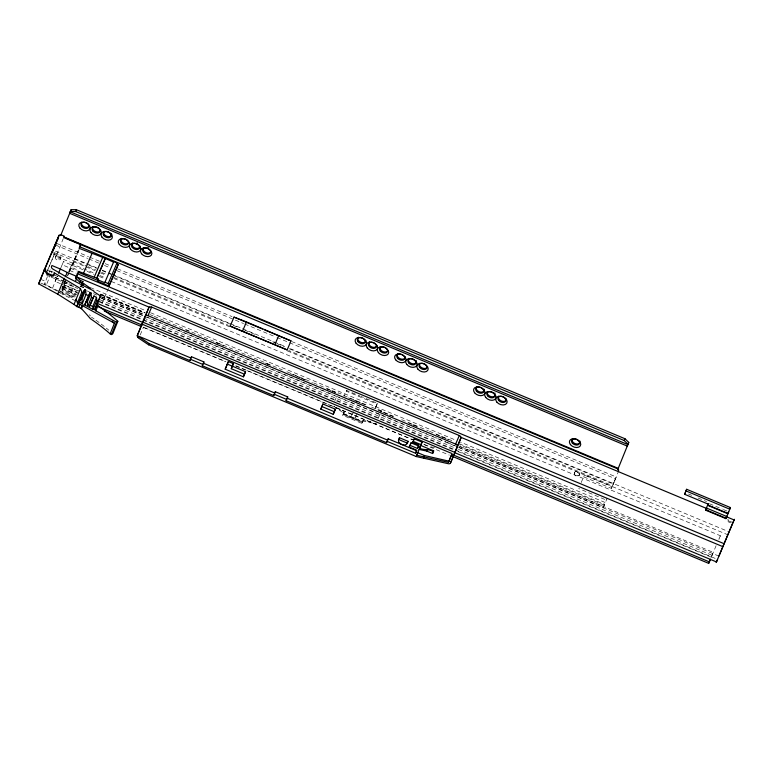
<?xml version="1.0" encoding="UTF-8"?>
<svg xmlns="http://www.w3.org/2000/svg" width="773" height="773" viewBox="0 0 773 773"><rect width="100%" height="100%" fill="white"/><g stroke="black" fill="none" stroke-linecap="round" stroke-linejoin="round"><path stroke-width="0.58" stroke-dasharray="3.87 2.9" d="M342.758 415.41L344.777 410.415L342.787 415.352L361.88 423.391L363.175 420.377L370.818 421.836M361.88 423.391L363.89 418.406L363.552 419.208M458.505 447.181L603.191 507.581L605.249 502.547L460.37 442.059M75.31 294.919L61.956 289.344L65.715 280.01M337.666 407.989L344.053 412.396L343.241 414.318L362.363 422.3L362.585 421.652L343.463 413.671M604.225 505.088L459.539 444.717M46.602 272.55L54.738 253.486L47.279 270.869M58.487 290.957L44.235 284.551L47.665 276.077M49.134 272.386L50.226 269.738M55.434 257.138L55.946 255.873M73.106 263.39L56.081 256.278L63.396 238.248M56.738 290.948L46.39 284.966L49.607 277.005M51.211 273.024L52.023 271.033M60.362 259.197A2.677 1.961 22 0 0 57.337 256.095A2.677 1.961 22 0 0 55.994 259.206A2.677 1.961 22 0 0 60.362 259.197L60.874 257.931A2.677 1.961 22 0 0 57.849 254.829A2.677 1.961 22 0 0 56.506 257.94A2.677 1.961 22 0 0 60.874 257.931M60.507 283.672L55.047 281.391L56.342 278.193M52.612 288.049L57.308 276.415M83.107 269.787L63.473 261.593L62.178 264.791L77.455 271.168M67.493 275.623L68.372 273.429M62.091 290.416L65.116 283.179L62.091 290.416L75.773 296.127M78.517 249.988L71.396 267.371L79.03 270.56M79.252 249.36L73.184 264.376L94.277 273.188M75.551 300.871L61.917 293.943L66.642 282.261M60.487 291.865L69.686 295.711L73.706 285.749M337.975 393.554L338.284 392.79L344.449 395.361L344.14 396.124L346.575 390.413L359.793 395.931M346.575 390.413L346.265 391.177L377.108 404.047L374.982 408.994L377.408 403.293L360.894 396.394M363.175 420.377L362.866 421.13L375.968 423.633L376.277 422.87M377.108 404.047L377.408 403.293M381.147 411.574L381.456 410.811L375.291 408.241M574.349 473.182L574.658 472.419M579.286 475.24A2.677 1.961 22 0 0 576.252 472.139A2.677 1.961 22 0 0 574.919 475.26A2.677 1.961 22 0 0 579.286 475.24L579.595 474.477A2.677 1.961 22 0 0 576.561 471.375A2.677 1.961 22 0 0 575.218 474.496A2.677 1.961 22 0 0 579.595 474.477M611.433 488.41L612.119 486.719L584.359 475.134L583.673 476.825L611.433 488.41L613.685 483.067M614.864 480.236L618.593 471.144M111.36 281.488L720.378 535.737L718.938 539.293M716.098 545.699L711.199 557.468M614.632 480.796L616.226 476.989L292.233 341.734M614.854 480.333L614.052 482.265M711.334 557.091L713.247 552.347L458.891 446.176M69.116 271.632L78.382 250.017M613.656 483.212L614.149 481.956M711.286 557.198L457.461 451.413M613.907 482.526L612.593 485.715L288.59 350.449M69.56 271.449L74.971 258.762L85.484 263.158M56.081 256.278L56.555 255.177L53.163 253.757M44.235 284.551L39.336 282.416M55.047 281.391L57.424 275.855M60.748 268.105L63.473 261.593M65.029 280.261L63.241 284.416L78.827 290.919M63.289 286.252L61.956 289.344M65.521 280.879L64.623 282.966L77.744 288.455M67.763 275.642L69.116 272.502M102.026 303.258L103.727 299.296M104.239 298.098L108.51 288.136M140.203 334.941L143.498 327.269A2.406 1.643 23.2 0 1 143.16 327.105M334.68 401.226L337.028 395.737M334.091 406.917L334.438 406.105M351.271 415.449L352.101 413.516M353.599 411.758L352.353 414.666A2.338 1.594 23.2 0 0 351.483 416.753A2.338 1.594 23.2 0 0 354.546 418.029A2.338 1.594 23.2 0 0 355.367 415.922M355.59 417.246L357.252 413.381M376.093 423.005L375.746 423.807L373.881 423.527M378.123 418.57L381.456 410.811M581.161 482.584L584.359 475.134M603.22 507.513L607.095 498.421L606.409 500.112L578.658 488.526M718.948 539.061L720.378 535.737M727.731 520.103L728.118 519.205M343.241 414.26L343.55 413.565L362.672 421.546L362.363 422.242M434.552 447.683L428.696 446.33L423.131 444.011M69.686 295.711L75.387 297.673M688.492 493.995L691.68 495.329M698.077 497.996L706.599 501.551M709.459 503.735L722.311 509.098M723.383 509.552L727.673 511.34M56.187 243.186L88.48 256.665M89.591 257.138L99.611 261.322M105.176 263.641L109.631 265.497M117.428 268.753L232.103 316.63M55.414 244.993L87.707 258.472M88.818 258.936L98.838 263.12M104.403 265.439L108.858 267.303M116.655 270.56L243.582 323.549M244.693 324.013L275.864 337.028M276.985 337.492L615.453 478.796M86.605 263.622L96.625 267.806M102.2 270.135L111.109 273.855M112.22 274.318L229.166 323.133M230.277 323.607L241.418 328.254M242.529 328.718L285.971 346.855M290.426 348.71L728.147 531.447M55.463 251.148L87.745 264.627M88.866 265.091L96.654 268.347M102.22 270.676L113.36 275.323M114.472 275.787L238.055 327.385M244.741 330.168L256.984 335.279M272.569 341.792L275.913 343.183M277.024 343.647L284.822 346.903M289.276 348.758L613.269 484.024M53.666 252.375L87.069 266.318M88.18 266.782L95.978 270.038M101.543 272.357L105.998 274.222M113.786 277.478L228.47 325.346M73.735 261.728L84.866 266.376M85.977 266.84L94.876 270.56M100.442 272.879L106.007 275.198M113.795 278.454L229.513 326.766M287.382 350.923L726.91 534.414M99.823 275.497L106.49 278.28M87.098 271.362L94.026 274.347M99.34 276.473L104.906 278.802M69.609 270.463L76.285 273.246M53.608 272.251L49.549 271.197M90.383 287.604L146.097 310.862M150.561 312.727L454.795 439.74M100.751 294.049L145.334 312.659M149.788 314.524L153.131 315.915M154.242 316.389L282.406 369.89M286.86 371.745L312.495 382.451M313.606 382.915L338.13 393.148M343.695 395.476L365.987 404.781M371.562 407.11L396.076 417.343M401.651 419.671L428.397 430.832M429.508 431.305L454.031 441.538M459.597 443.866L604.476 504.344M57.946 276.599L54.603 275.207L57.898 276.657M83.542 287.285L80.208 285.894L83.494 287.343M100.239 294.252L144.754 312.833M185.935 330.032L189.269 331.424M215.976 342.574L219.319 343.966M220.431 344.429L225.996 346.758M264.946 363.02L270.511 365.339M290.542 373.707L293.885 375.098M294.996 375.562L300.562 377.881L297.18 376.548M301.673 378.345L307.239 380.674M327.269 389.032L330.612 390.433L327.23 389.09M331.723 390.896L337.289 393.215M348.42 397.863L351.754 399.255M352.865 399.718L360.662 402.975M361.774 403.438L365.107 404.83L361.725 403.496M378.47 410.405L381.804 411.796M382.915 412.27L388.481 414.589L385.099 413.255M389.592 415.053L392.935 416.444L389.553 415.111M408.511 422.947L411.854 424.348M412.966 424.812L418.531 427.131M436.339 434.571L448.582 439.682M100.19 294.31L144.706 312.891M215.938 342.632L219.271 344.024M267.129 364.006L270.463 365.397M301.634 378.403L307.19 380.731M331.675 390.945L337.241 393.273M355.049 400.704L360.614 403.033M412.917 424.87L418.483 427.189M440.745 436.484L448.533 439.731M80.034 286.281L83.368 287.672M101.176 295.102L144.58 313.229M55.028 277.352L61.695 280.135M62.806 280.599L69.473 283.382M101.688 296.832L143.913 314.456M460.408 446.591L603.703 506.412M54.902 277.526L63.801 281.237M64.391 281.459L71.618 284.57M86.653 290.754L89.397 291.923M93.446 293.682L96.722 295.054M101.118 296.793L144.522 314.92M46.728 275.275L50.071 276.666M51.182 277.13L75.667 287.353M101.263 298.04L145.778 316.621M146.889 317.085L334.97 395.602M336.091 396.076L349.444 401.651M350.556 402.115L379.495 414.193M380.606 414.657L386.171 416.976M387.283 417.439L409.535 426.735M410.656 427.198L416.222 429.527M417.333 429.991L437.363 438.349M438.475 438.813L446.263 442.069M447.383 442.533L457.394 446.717M101.553 298.388L143.846 316.041M144.957 316.505L454.775 445.847M459.239 447.712L717.788 555.652M99.968 299.75L457.23 448.891M458.341 449.355L712.097 555.294M61.598 284.126L77.967 290.957M62.584 285.952L77.754 292.291M99.311 301.277L142.3 319.239M143.411 319.703L454.34 449.5M455.461 449.963L716.465 558.937M62.362 286.474L76.827 292.513M99.089 301.808L456.35 450.949M63.376 287.218L78.121 293.373M40.602 279.295L45.53 281.362L45.114 282.338A2.677 1.961 22 0 0 46.39 284.966M61.753 287.991L76.218 294.03M62.169 288.783L76.633 294.822M74.904 297.016L60.429 290.967L59.821 292.494L74.285 298.533M144.609 327.733L225.938 361.687M235.968 365.871L413.101 439.818M143.285 327.337L225.648 361.716M235.668 365.9L245.679 370.083M246.8 370.547L331.385 405.864M335.83 407.719L412.627 439.779M423.759 444.427L449.355 455.113M343.115 414.473L362.237 422.464M46.844 269.893L52.091 272.724M57.782 291.547L61.917 293.943M333.714 406.24L343.743 413.149M52.95 253.244L54.062 255.177M731.364 521.485A2.135 1.459 23.2 0 1 728.707 520.857A2.135 1.459 23.2 0 1 728.388 518.828M731.413 522.133A2.135 1.459 23.2 0 1 728.321 521.756A2.135 1.459 23.2 0 1 728.427 519.466M91.436 317.133A155.073 113.592 22 0 1 94.161 318.978M95.949 320.235A155.073 113.592 22 0 1 100.345 323.443M101.215 324.1A155.073 113.592 22 0 1 104.626 326.747M106.307 328.1A155.073 113.592 22 0 1 108.79 330.158M89.378 314.727A186.341 132.801 57.4 0 1 90.412 315.925M71.522 264.859L68.768 271.526L71.522 264.859"/><path stroke-width="1.16" d="M81.716 285.198L82.895 281.556L80.537 280.57L76.43 276.599L77.6 273.797M96.722 278.116L78.595 271.42L78.266 272.241L97.91 280.444L97.562 281.256L109.032 286.039L118.124 264.714L116.994 262.984L113.776 261.641L104.742 282.715L98.161 279.961L98.509 279.159L96.722 278.116L105.196 258.356L79.088 248.326L80.798 244.345L63.773 237.243L64.246 236.132L60.854 234.721L59.096 235.253L44.312 269.748L46.853 274L51.791 276.058L53.347 275.816L54.525 273.014L80.46 288.532L81.822 292.107L83.02 292.764L79.3 301.972L82.315 303.625L86.035 294.426L85.619 289.981L84.74 289.498L83.02 292.764M118.124 264.714L109.032 286.039M618.593 471.144L618.41 468.032L617.637 469.829L628.758 442.398L624.971 438.735L76.421 209.734L71.193 209.628L70.42 211.425L75.648 211.531L624.197 440.533L627.985 444.204L628.758 442.398M79.851 246.693L80.063 246.133L79.774 246.79L707.353 508.789M718.9 556.116L734.35 519.292L716.242 562.483L717.576 559.401M44.312 269.748L44.66 268.907L47.201 273.149L52.129 275.217L53.695 274.975L53.347 275.816M80.46 288.532L74.024 304.456L57.772 294.175L38.65 283.836L44.747 268.753M59.096 235.253L38.65 283.836M55.414 244.993L58.545 237.34L57.782 239.147M60.652 235.581L71.193 209.628M46.853 274L47.201 273.149M51.791 276.058L52.129 275.217M54.187 273.864L54.525 273.014M58.593 273.236L60.304 269.004L51.936 265.516L51.549 266.414A2.677 1.961 22 0 0 52.825 269.043L68.353 278.019L93.794 290.948L94.035 291.836A155.073 113.592 22 0 1 100.461 295.972L94.924 309.316A1.343 0.899 34.5 0 0 95.765 310.804L116.472 322.196L117.834 321.278A155.073 113.592 22 0 0 97.929 305.76L97.717 305.596A1.401 0.908 43.9 0 1 97.369 305.2A1.353 0.879 43.7 0 1 97.098 304.533A1.304 0.85 43.4 0 1 97.147 304.147M57.772 294.175L64.207 278.251M65.444 276.628L67.154 272.405L60.304 269.004M79.948 246.461L80.798 244.345M82.585 283.053L79.88 282.116L75.657 278.406L78.595 271.42M75.493 281.324L76.392 279.111M81.59 284.783L82.895 281.556M82.769 285.643L83.619 283.546L90.325 288.203M117.834 321.278L112.829 333.665L111.467 334.583L110.143 333.849L114.443 323.22L77.474 302.89L81.822 292.107M110.143 333.849A152.561 111.756 22 0 0 90.383 318.669A183.433 130.724 57.4 0 0 81.503 308.727A3.981 2.831 57.4 0 0 81.03 308.282L76.711 306.456L78.247 302.649M77.01 306.736L78.575 302.852M79.3 301.972L84.74 289.498M82.315 303.625L81.899 299.19L85.619 289.981M78.788 307.422L80.073 304.253M81.03 308.282L82.238 305.306M81.503 308.727L83.146 304.649M84.672 304.929L90.112 292.455L90.992 292.938L91.407 297.383L87.687 306.581L84.672 304.929L90.112 292.455M87.687 306.581L87.272 302.146L90.992 292.938M89.117 307.374L93.977 295.982L96.509 297.373L96.78 300.339L93.06 309.538L89.117 307.374L93.977 295.982M93.06 309.538L92.789 306.581L96.509 297.373M104.742 282.715L104.944 282.203L108.172 283.546L109.302 285.276M113.776 261.641L113.563 262.144L105.196 258.356M111.467 334.583L116.472 322.196M137.633 337.009A2.406 1.575 43.2 0 1 137.285 335.878L137.304 335.637A2.406 1.643 23.2 0 1 137.372 335.356L148.812 307.693A2.406 1.643 23.2 0 1 151.643 307.103L459.297 435.537A2.406 1.643 23.2 0 1 460.901 437.991L450.533 462.93L460.901 437.991M137.372 335.356L148.812 307.693M450.292 463.298A2.406 1.643 23.2 0 1 448.253 463.703L416.318 456.553L148.571 344.777L149.073 343.521L137.304 335.637L190.989 358.044L191.511 356.749L203.908 361.919L203.386 363.223L274.811 393.042L275.333 391.737L287.73 396.916L287.208 398.211L387.631 440.137L388.162 438.832L416.647 450.717L415.565 453.239L387.08 441.344L386.548 442.658L286.126 400.733L286.648 399.438L274.251 394.259L273.729 395.563L202.304 365.745L202.826 364.441L190.429 359.271L189.907 360.566L149.073 343.521M225.204 369.214L228.364 361.561L233.398 363.658L232.373 366.189L245.563 371.697L243.427 376.818L225.204 369.214L228.364 361.561M244.481 374.219L231.291 368.711L232.315 366.18L227.281 364.083M320.805 409.12L322.94 403.999L335.376 409.197L334.322 411.796L333.24 414.309L320.805 409.12L322.94 403.999M409.275 447.074L409.97 445.345L417.488 448.485L418.57 445.963L411.052 442.823L409.275 447.074L416.792 450.215L415.565 453.239M410.357 444.552L411.052 442.823M412.724 442.427L413.159 441.354L421.005 444.63L422.087 442.117L414.241 438.842L412.724 442.427L418.889 445.006L417.488 448.485M413.806 439.914L414.241 438.842M451.616 454.65L448.485 462.341L416.821 455.297L419.053 449.451L426.648 451.026L432.59 453.509L433.682 450.872L420.734 445.461C415.835 451.519 431.392 447.915 433.18 452.041L432.59 453.509M419.652 447.982L422.087 442.117M416.318 456.553L416.821 455.297M419.169 449.5L419.758 448.031M423.807 458.06L424.329 456.775M426.648 451.026L427.247 449.557M448.485 462.341L452.06 453.567L141.923 324.09M727.895 513.774L707.537 505.281L708.029 504.064L684.598 494.276L686.656 489.29L730.446 507.571L727.924 513.697M726.91 516.219L725.895 518.625L705.536 510.132L707.672 504.972M725.895 518.625L728.05 513.407L707.691 504.904M452.698 456.505L708.677 563.372L710.445 559.15M56.187 243.186L55.569 244.712M94.924 309.316L100.461 295.972M706.551 507.716L705.536 510.132M728.746 511.784L728.205 513.108M708.271 503.571L707.846 504.605M55.241 245.418L54.825 246.432M54.815 246.529L55.202 245.592M54.593 246.993L53.868 248.722M54.013 248.462L54.419 247.495M53.617 249.408L53.231 250.307L53.646 249.264M52.554 251.911L52.873 251.157M75.648 211.531L76.421 209.734M75.657 278.406L76.43 276.599M83.436 273.439L91.919 253.689M79.88 282.116L80.537 280.57M94.258 277.082L102.741 257.332M96.838 278.454L105.312 258.704M95.765 310.814L97.929 305.76M108.172 283.546L116.994 262.984M136.647 243.785L137.111 242.712M147.749 248.423L148.213 247.341M145.14 316.244A2.406 1.643 23.2 0 1 147.981 315.655L151.643 307.103M189.907 360.566L191.511 356.749M202.304 365.745L203.908 361.919M230.161 326.129L234.026 317.123L246.5 321.926L291.015 340.922L287.15 349.918L230.161 326.129L287.15 349.918M242.635 330.931L246.5 321.926M231.291 368.711L233.398 363.658M243.427 376.818L245.563 371.697M274.956 344.42L278.821 335.424M273.729 395.563L275.333 391.737M286.126 400.733L287.73 396.916M333.24 414.309L335.376 409.197M386.548 442.658L388.162 438.832M398.713 439.537L399.486 437.74L408.096 441.335L407.323 443.132A4.677 3.189 23.2 0 1 401.747 444.494A4.677 3.189 23.2 0 1 398.713 439.537L407.323 443.132M416.715 455.249L417.797 452.736L424.464 455.519L448.987 461.172M423.933 456.756L424.464 455.519M433.18 452.041L433.682 450.872M457.239 446.533A2.406 1.643 23.2 0 0 455.626 444.089L459.297 435.537M624.197 440.533L624.971 438.735M684.598 494.276L685.293 492.662M686.656 489.29L685.96 490.903L729.751 509.185L730.446 507.571M708.677 563.372L710.223 559.768M97.562 281.256L98.509 279.159M82.527 285.353L83.619 283.546M63.985 236.973L618.226 468.351M64.864 238.045L617.985 468.96M706.406 508.006L726.765 516.499M726.262 516.683L734.06 519.939M705.71 509.707L726.06 518.2M234.026 317.123L262.52 329.018M264.714 329.936L291.015 340.922M77.397 273.71L723.895 543.612M67.154 272.405L76.508 276.299M76.363 276.763L149.827 307.432M460.766 437.238L722.658 546.569M147.981 315.655L455.626 444.089M142.773 322.109L454.862 452.398M96.664 303.18L143.401 322.689M454.968 452.765L716.455 561.932M98.268 306.765L141.681 324.892M453.307 454.988L709.285 561.855M451.558 454.737L453.519 455.548M104.336 311.075L141.063 326.409M321.858 406.521L334.294 411.719M86.035 294.426L88.393 295.721M91.407 297.383L92.837 298.165M96.78 300.339L98.248 301.141M81.02 298.707L81.899 299.19M86.392 301.663L87.272 302.146M90.267 305.19L92.789 306.581M138.792 338.236L148.571 344.777M76.711 306.456L74.024 304.456M76.092 299.267L77.474 302.89M374.093 342.951A4.213 2.87 23.2 0 1 374.934 348.198A4.213 2.87 23.2 0 1 368.47 345.087A4.213 2.87 23.2 0 1 373.494 342.661M89.349 225.871A4.213 2.87 23.2 0 1 84.701 227.03A4.213 2.87 23.2 0 1 81.455 223.068M81.58 222.634A4.213 2.87 23.2 0 1 81.793 222.238M100.567 230.074A4.213 2.87 23.2 0 1 95.494 231.542A4.213 2.87 23.2 0 1 92.895 226.866M151.15 251.186A4.213 2.87 23.2 0 1 146.377 252.781A4.213 2.87 23.2 0 1 143.256 248.384M143.469 247.988A4.213 2.87 23.2 0 1 143.778 247.64M140.068 246.085A4.213 2.87 23.2 0 1 134.966 248.027A4.213 2.87 23.2 0 1 132.676 243.002M128.608 242.751A4.213 2.87 23.2 0 1 122.984 242.935A4.213 2.87 23.2 0 1 121.574 238.364M387.66 350.894A4.213 2.87 23.2 0 1 382.316 351.251A4.213 2.87 23.2 0 1 380.316 346.864M376.886 345.434A4.213 2.87 23.2 0 1 372.122 347.019A4.213 2.87 23.2 0 1 369.001 342.623M369.214 342.226A4.213 2.87 23.2 0 1 369.523 341.879M365.813 340.333A4.213 2.87 23.2 0 1 360.711 342.265A4.213 2.87 23.2 0 1 358.421 337.241M416.241 362.344A4.213 2.87 23.2 0 1 410.695 363.097A4.213 2.87 23.2 0 1 408.994 358.363M416.135 360.469A4.213 2.87 23.2 0 1 416.309 360.962M427.131 367.378A4.213 2.87 23.2 0 1 422.087 367.88A4.213 2.87 23.2 0 1 419.575 363.735M405.284 356.807A4.213 2.87 23.2 0 1 400.801 358.972A4.213 2.87 23.2 0 1 397.37 354.469M397.583 354.073A4.213 2.87 23.2 0 1 397.892 353.725M506.441 399.042A4.213 2.87 23.2 0 1 501.648 401.09A4.213 2.87 23.2 0 1 498.74 396.298M495.193 395.303A4.213 2.87 23.2 0 1 490.546 396.462A4.213 2.87 23.2 0 1 487.299 392.5M487.425 392.056A4.213 2.87 23.2 0 1 487.637 391.66M494.817 392.955A4.213 2.87 23.2 0 1 495.078 393.428M484.159 389.283A4.213 2.87 23.2 0 1 479.753 391.93A4.213 2.87 23.2 0 1 476.535 387.031M579.982 441.122A4.213 2.87 23.2 0 1 575.895 443.847A4.213 2.87 23.2 0 1 572.146 439.267M572.368 438.871A4.213 2.87 23.2 0 1 572.667 438.523M111.621 233.765A4.213 2.87 23.2 0 1 107.215 236.403A4.213 2.87 23.2 0 1 103.997 231.504M141.855 325.617A2.406 1.643 23.2 0 1 141.894 324.824M138.28 337.82A2.503 1.643 43.2 0 1 137.633 337.009M408.096 441.335A4.677 3.189 23.2 0 1 407.158 442.591M399.226 438.755A4.677 3.189 23.2 0 1 399.486 437.74M455.316 451.596A2.406 1.643 23.2 0 1 454.939 451.867M112.075 321.181A152.561 111.756 22 0 1 114.443 323.22M70.266 211.792L69.647 213.3L627.222 446.079L627.84 444.562L70.266 211.792M358.044 341.734A4.213 2.87 23.2 0 0 364.991 342.71A4.213 2.87 23.2 0 0 360.933 337.627A4.213 2.87 23.2 0 0 358.044 341.734M356.179 343.338A5.952 4.049 23.2 0 0 366.006 344.71A5.952 4.049 23.2 0 0 360.266 337.53A5.952 4.049 23.2 0 0 356.179 343.338M367.281 347.966A5.952 4.049 23.2 0 0 377.108 349.348A5.952 4.049 23.2 0 0 371.369 342.168A5.952 4.049 23.2 0 0 367.281 347.966M81.716 226.373A4.213 2.87 23.2 0 0 88.673 227.349A4.213 2.87 23.2 0 0 84.605 222.266A4.213 2.87 23.2 0 0 81.716 226.373M92.818 231.011A4.213 2.87 23.2 0 0 99.775 231.987A4.213 2.87 23.2 0 0 95.707 226.904A4.213 2.87 23.2 0 0 92.818 231.011M103.92 235.649A4.213 2.87 23.2 0 0 110.877 236.625A4.213 2.87 23.2 0 0 106.809 231.542A4.213 2.87 23.2 0 0 103.92 235.649M102.065 237.243A5.952 4.049 23.2 0 0 111.882 238.625A5.952 4.049 23.2 0 0 106.152 231.446A5.952 4.049 23.2 0 0 102.065 237.243M90.963 232.615A5.952 4.049 23.2 0 0 100.78 233.987A5.952 4.049 23.2 0 0 95.05 226.808A5.952 4.049 23.2 0 0 90.963 232.615M79.861 227.977A5.952 4.049 23.2 0 0 89.678 229.349A5.952 4.049 23.2 0 0 83.948 222.18A5.952 4.049 23.2 0 0 79.861 227.977M143.401 252.124A4.213 2.87 23.2 0 0 150.349 253.1A4.213 2.87 23.2 0 0 146.29 248.017A4.213 2.87 23.2 0 0 143.401 252.124M132.299 247.495A4.213 2.87 23.2 0 0 139.246 248.462A4.213 2.87 23.2 0 0 135.188 243.389A4.213 2.87 23.2 0 0 132.299 247.495M121.197 242.857A4.213 2.87 23.2 0 0 128.144 243.833A4.213 2.87 23.2 0 0 124.086 238.751A4.213 2.87 23.2 0 0 121.197 242.857M141.546 253.728A5.952 4.049 23.2 0 0 151.363 255.1A5.952 4.049 23.2 0 0 145.624 247.92A5.952 4.049 23.2 0 0 141.546 253.728M130.444 249.09A5.952 4.049 23.2 0 0 140.261 250.471A5.952 4.049 23.2 0 0 134.521 243.292A5.952 4.049 23.2 0 0 130.444 249.09M119.342 244.461A5.952 4.049 23.2 0 0 129.159 245.833A5.952 4.049 23.2 0 0 123.419 238.654A5.952 4.049 23.2 0 0 119.342 244.461M380.239 351A4.213 2.87 23.2 0 0 387.196 351.976A4.213 2.87 23.2 0 0 383.137 346.893A4.213 2.87 23.2 0 0 380.239 351M378.384 352.604A5.952 4.049 23.2 0 0 388.21 353.976A5.952 4.049 23.2 0 0 382.471 346.806A5.952 4.049 23.2 0 0 378.384 352.604M419.72 367.484A4.213 2.87 23.2 0 0 426.667 368.46A4.213 2.87 23.2 0 0 422.609 363.378A4.213 2.87 23.2 0 0 419.72 367.484M408.617 362.846A4.213 2.87 23.2 0 0 415.565 363.822A4.213 2.87 23.2 0 0 411.507 358.74A4.213 2.87 23.2 0 0 408.617 362.846M397.515 358.208A4.213 2.87 23.2 0 0 404.463 359.184A4.213 2.87 23.2 0 0 400.404 354.102A4.213 2.87 23.2 0 0 397.515 358.208M406.762 364.45A5.952 4.049 23.2 0 0 416.579 365.822A5.952 4.049 23.2 0 0 410.84 358.643A5.952 4.049 23.2 0 0 406.762 364.45M417.864 369.088A5.952 4.049 23.2 0 0 427.682 370.46A5.952 4.049 23.2 0 0 421.942 363.281A5.952 4.049 23.2 0 0 417.864 369.088M395.66 359.812A5.952 4.049 23.2 0 0 405.477 361.194A5.952 4.049 23.2 0 0 399.738 354.015A5.952 4.049 23.2 0 0 395.66 359.812M498.662 400.443A4.213 2.87 23.2 0 0 505.619 401.419A4.213 2.87 23.2 0 0 501.551 396.336A4.213 2.87 23.2 0 0 498.662 400.443M496.807 402.047A5.952 4.049 23.2 0 0 506.624 403.419A5.952 4.049 23.2 0 0 500.894 396.24A5.952 4.049 23.2 0 0 496.807 402.047M487.56 395.805A4.213 2.87 23.2 0 0 494.517 396.781A4.213 2.87 23.2 0 0 490.449 391.698A4.213 2.87 23.2 0 0 487.56 395.805M476.458 391.177A4.213 2.87 23.2 0 0 483.415 392.143A4.213 2.87 23.2 0 0 479.347 387.06A4.213 2.87 23.2 0 0 476.458 391.177M572.291 443.006A4.213 2.87 23.2 0 0 579.238 443.982A4.213 2.87 23.2 0 0 575.18 438.9A4.213 2.87 23.2 0 0 572.291 443.006M485.705 397.409A5.952 4.049 23.2 0 0 495.522 398.781A5.952 4.049 23.2 0 0 489.792 391.602A5.952 4.049 23.2 0 0 485.705 397.409M474.603 392.771A5.952 4.049 23.2 0 0 484.42 394.153A5.952 4.049 23.2 0 0 478.69 386.973A5.952 4.049 23.2 0 0 474.603 392.771M570.435 444.61A5.952 4.049 23.2 0 0 580.252 445.982A5.952 4.049 23.2 0 0 574.513 438.813A5.952 4.049 23.2 0 0 570.435 444.61"/></g></svg>
